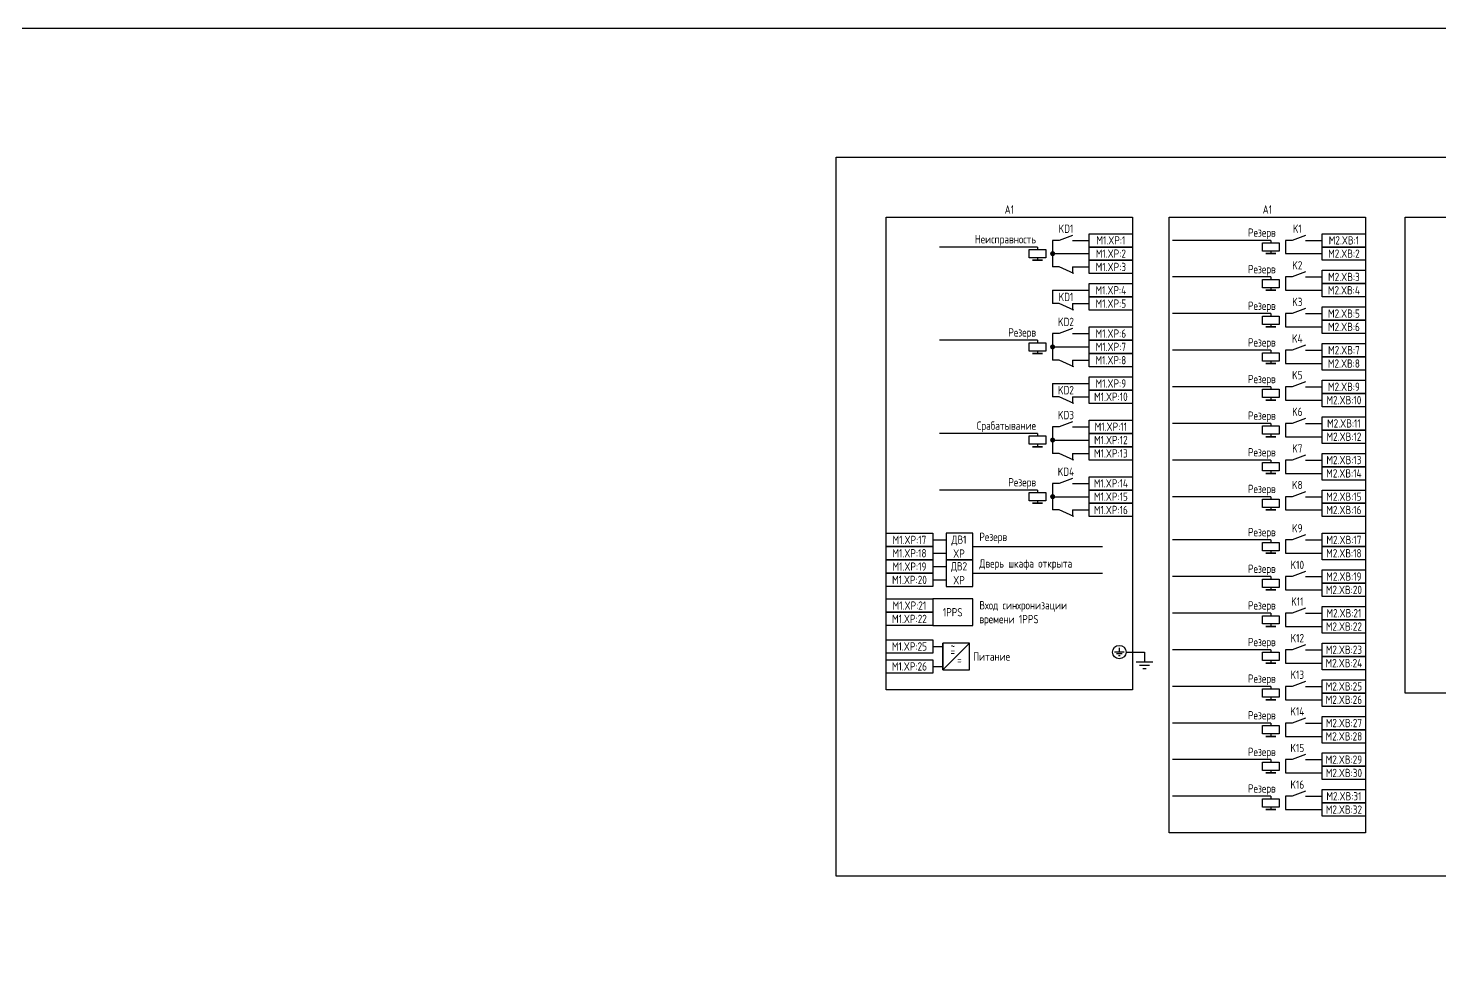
# Model space of a CAD drawing. Header units: millimetres. Extents: x -1117 to 6083, y -90 to 586.
# Drawn here: x 0 to 424, y 303.8 to 586 of the extents above; entities that cross this region are included whole.
import ezdxf

# ---------------------------------------------------------------- set-up
doc = ezdxf.new("R2010")
doc.units = ezdxf.units.MM
doc.styles.add('Gost_type_A', font='GOST_A.TTF')

# ---------------------------------------------------------------- blocks, each defined once
blk = doc.blocks.new('POINT')
at = {"const_width": 0.75}
blk.add_lwpolyline([(-0.375, 0, 1), (0.375, 0, 1)], format="xyb", close=True, dxfattribs=at)

msp = doc.modelspace()

# ---------------------------------------------------------------- linework, layer by layer
at = {"ltscale": 1.08}
for p, q in [((309.71, 522.28), (307.71, 522.28)), ((307.71, 522.28), (307.71, 514.28)), ((313.71, 522.28), (318.71, 522.28)), ((379.71, 522.28), (377.71, 522.28)), ((377.71, 522.28), (377.71, 518.28)), ((383.71, 522.28), (388.71, 522.28)), ((307.71, 518.28), (318.71, 518.28)), ((377.71, 518.28), (388.71, 518.28)), ((309.71, 514.28), (307.71, 514.28)), ((313.71, 514.28), (318.71, 514.28)), ((379.71, 511.28), (377.71, 511.28)), ((377.71, 511.28), (377.71, 507.28)), ((383.71, 511.28), (388.71, 511.28)), ((307.71, 507.28), (318.71, 507.28)), ((377.71, 507.28), (388.71, 507.28)), ((309.71, 503.28), (307.71, 503.28)), ((313.71, 503.28), (318.71, 503.28)), ((379.71, 500.28), (377.71, 500.28)), ((377.71, 500.28), (377.71, 496.28)), ((377.71, 496.28), (388.71, 496.28)), ((383.71, 500.28), (388.71, 500.28)), ((309.71, 494.28), (307.71, 494.28)), ((307.71, 494.28), (307.71, 486.28)), ((313.71, 494.28), (318.71, 494.28)), ((307.71, 490.28), (318.71, 490.28)), ((379.71, 489.28), (377.71, 489.28)), ((377.71, 489.28), (377.71, 485.28)), ((383.71, 489.28), (388.71, 489.28)), ((309.71, 486.28), (307.71, 486.28)), ((313.71, 486.28), (318.71, 486.28)), ((377.71, 485.28), (388.71, 485.28)), ((307.71, 479.28), (318.71, 479.28)), ((309.71, 475.28), (307.71, 475.28)), ((313.71, 475.28), (318.71, 475.28)), ((379.71, 478.28), (377.71, 478.28)), ((377.71, 478.28), (377.71, 474.28)), ((383.71, 478.28), (388.71, 478.28)), ((377.71, 474.28), (388.71, 474.28)), ((379.71, 467.28), (377.71, 467.28)), ((377.71, 467.28), (377.71, 463.28)), ((383.71, 467.28), (388.71, 467.28)), ((309.71, 466.28), (307.71, 466.28)), ((307.71, 466.28), (307.71, 458.28)), ((307.71, 462.28), (318.71, 462.28)), ((313.71, 466.28), (318.71, 466.28)), ((377.71, 463.28), (388.71, 463.28)), ((309.71, 458.28), (307.71, 458.28)), ((313.71, 458.28), (318.71, 458.28)), ((379.71, 456.28), (377.71, 456.28)), ((377.71, 456.28), (377.71, 452.28)), ((383.71, 456.28), (388.71, 456.28)), ((377.71, 452.28), (388.71, 452.28)), ((309.71, 449.28), (307.71, 449.28)), ((307.71, 449.28), (307.71, 441.28)), ((307.71, 445.28), (318.71, 445.28)), ((313.71, 449.28), (318.71, 449.28)), ((379.71, 445.28), (377.71, 445.28)), ((377.71, 445.28), (377.71, 441.28)), ((383.71, 445.28), (388.71, 445.28)), ((309.71, 441.28), (307.71, 441.28)), ((313.71, 441.28), (318.71, 441.28)), ((377.71, 441.28), (388.71, 441.28)), ((379.71, 432.28), (377.71, 432.28)), ((377.71, 432.28), (377.71, 428.28)), ((377.71, 428.28), (388.71, 428.28)), ((383.71, 432.28), (388.71, 432.28)), ((379.71, 421.28), (377.71, 421.28)), ((377.71, 421.28), (377.71, 417.28)), ((383.71, 421.28), (388.71, 421.28)), ((377.71, 417.28), (388.71, 417.28)), ((379.71, 410.28), (377.71, 410.28)), ((377.71, 410.28), (377.71, 406.28)), ((383.71, 410.28), (388.71, 410.28)), ((377.71, 406.28), (388.71, 406.28)), ((379.71, 399.28), (377.71, 399.28)), ((377.71, 399.28), (377.71, 395.28)), ((383.71, 399.28), (388.71, 399.28)), ((377.71, 395.28), (388.71, 395.28)), ((379.71, 388.28), (377.71, 388.28)), ((377.71, 388.28), (377.71, 384.28)), ((383.71, 388.28), (388.71, 388.28)), ((377.71, 384.28), (388.71, 384.28)), ((379.71, 377.28), (377.71, 377.28)), ((377.71, 377.28), (377.71, 373.28)), ((377.71, 373.28), (388.71, 373.28)), ((383.71, 377.28), (388.71, 377.28)), ((379.71, 366.28), (377.71, 366.28)), ((377.71, 366.28), (377.71, 362.28)), ((383.71, 366.28), (388.71, 366.28)), ((377.71, 362.28), (388.71, 362.28)), ((379.71, 355.28), (377.71, 355.28)), ((377.71, 355.28), (377.71, 351.28)), ((383.71, 355.28), (388.71, 355.28)), ((377.71, 351.28), (388.71, 351.28))]:
    msp.add_line(p, q, dxfattribs=at)
at = {"ltscale": 4.32}
for p, q in [((313.71, 523.78), (309.71, 522.28)), ((383.71, 523.78), (379.71, 522.28)), ((314.1, 512.28), (309.71, 514.28)), ((383.71, 512.78), (379.71, 511.28)), ((314.1, 501.28), (309.71, 503.28)), ((383.71, 501.78), (379.71, 500.28)), ((313.71, 495.78), (309.71, 494.28)), ((383.71, 490.78), (379.71, 489.28)), ((314.1, 484.28), (309.71, 486.28)), ((383.71, 479.78), (379.71, 478.28)), ((314.1, 473.28), (309.71, 475.28)), ((313.71, 467.78), (309.71, 466.28)), ((383.71, 468.78), (379.71, 467.28)), ((314.1, 456.28), (309.71, 458.28)), ((383.71, 457.78), (379.71, 456.28)), ((313.71, 450.78), (309.71, 449.28)), ((383.71, 446.78), (379.71, 445.28)), ((314.1, 439.28), (309.71, 441.28)), ((383.71, 433.78), (379.71, 432.28)), ((383.71, 422.78), (379.71, 421.28)), ((383.71, 411.78), (379.71, 410.28)), ((329.16, 398.6), (326.31, 398.6)), ((327.73, 399.88), (327.73, 398.6)), ((335.27, 398.6), (335.27, 395.6)), ((383.71, 400.78), (379.71, 399.28)), ((328.59, 398.03), (326.88, 398.03)), ((328.02, 397.46), (327.45, 397.46)), ((337.77, 395.6), (332.77, 395.6)), ((336.77, 394.6), (333.77, 394.6)), ((335.77, 393.6), (334.77, 393.6)), ((383.71, 389.78), (379.71, 388.28)), ((383.71, 378.78), (379.71, 377.28)), ((383.71, 367.78), (379.71, 366.28)), ((383.71, 356.78), (379.71, 355.28))]:
    msp.add_line(p, q, dxfattribs=at)
for p, q in [((373.21, 522.28), (343.71, 522.28)), ((373.21, 522.28), (373.21, 521.53)), ((303.21, 520.28), (273.71, 520.28)), ((303.21, 520.28), (303.21, 519.53)), ((373.21, 519.03), (373.21, 518.28)), ((303.21, 517.03), (303.21, 516.28)), ((313.71, 514.28), (313.71, 512.28)), ((373.21, 511.28), (343.71, 511.28)), ((373.21, 511.28), (373.21, 510.53)), ((307.71, 507.28), (307.71, 503.28)), ((373.21, 508.03), (373.21, 507.28)), ((313.71, 503.28), (313.71, 501.28)), ((373.21, 500.28), (343.71, 500.28)), ((373.21, 500.28), (373.21, 499.53)), ((373.21, 497.03), (373.21, 496.28)), ((303.21, 492.28), (273.71, 492.28)), ((303.21, 492.28), (303.21, 491.53)), ((303.21, 489.03), (303.21, 488.28)), ((373.21, 489.28), (343.71, 489.28)), ((373.21, 489.28), (373.21, 488.53)), ((313.71, 486.28), (313.71, 484.28)), ((373.21, 486.03), (373.21, 485.28)), ((307.71, 479.28), (307.71, 475.28)), ((313.71, 475.28), (313.71, 473.28)), ((373.21, 478.28), (343.71, 478.28)), ((373.21, 478.28), (373.21, 477.53)), ((373.21, 475.03), (373.21, 474.28)), ((373.21, 467.28), (343.71, 467.28)), ((373.21, 467.28), (373.21, 466.53)), ((303.21, 464.28), (273.71, 464.28)), ((303.21, 464.28), (303.21, 463.53)), ((373.21, 464.03), (373.21, 463.28)), ((303.21, 461.03), (303.21, 460.28)), ((313.71, 458.28), (313.71, 456.28)), ((373.21, 456.28), (343.71, 456.28)), ((373.21, 456.28), (373.21, 455.53)), ((373.21, 453.03), (373.21, 452.28)), ((303.21, 447.28), (273.71, 447.28)), ((303.21, 447.28), (303.21, 446.53)), ((373.21, 445.28), (343.71, 445.28)), ((373.21, 445.28), (373.21, 444.53)), ((303.21, 444.03), (303.21, 443.28)), ((313.71, 441.28), (313.71, 439.28)), ((373.21, 442.03), (373.21, 441.28)), ((271.71, 432.28), (275.71, 432.28)), ((271.71, 428.28), (275.71, 428.28)), ((283.7, 430.28), (322.71, 430.28)), ((373.21, 432.28), (343.71, 432.28)), ((373.21, 432.28), (373.21, 431.53)), ((373.21, 429.03), (373.21, 428.28)), ((271.71, 424.28), (275.71, 424.28)), ((271.71, 420.28), (275.71, 420.28)), ((283.7, 422.28), (322.71, 422.28)), ((373.21, 421.28), (343.71, 421.28)), ((373.21, 421.28), (373.21, 420.53)), ((373.21, 418.03), (373.21, 417.28)), ((373.21, 410.28), (343.71, 410.28)), ((373.21, 410.28), (373.21, 409.53)), ((373.21, 407.03), (373.21, 406.28)), ((274.71, 393.28), (274.71, 401.28)), ((274.71, 393.28), (282.71, 401.28)), ((329.75, 398.6), (335.27, 398.6)), ((373.21, 399.28), (343.71, 399.28)), ((373.21, 399.28), (373.21, 398.53)), ((373.21, 396.03), (373.21, 395.28)), ((373.21, 388.28), (343.71, 388.28)), ((373.21, 388.28), (373.21, 387.53)), ((373.21, 385.03), (373.21, 384.28)), ((373.21, 377.28), (343.71, 377.28)), ((373.21, 377.28), (373.21, 376.53)), ((373.21, 374.03), (373.21, 373.28)), ((373.21, 366.28), (343.71, 366.28)), ((373.21, 366.28), (373.21, 365.53)), ((373.21, 363.03), (373.21, 362.28)), ((373.21, 355.28), (343.71, 355.28)), ((373.21, 355.28), (373.21, 354.53)), ((373.21, 352.03), (373.21, 351.28))]:
    msp.add_line(p, q)
at = {"ltscale": 4}
for p, q in [((271.71, 400.28), (274.71, 400.28)), ((271.71, 394.28), (274.71, 394.28))]:
    msp.add_line(p, q, dxfattribs=at)
for points in [[(-1117.42, 586), (6083.28, 586), (6083.28, -90), (-1117.42, -90)], [(242.71, 547.28), (952.04, 547.28), (952.04, 331.28), (242.71, 331.28)], [(257.7, 529.28), (331.71, 529.28), (331.71, 387.28), (257.7, 387.28)], [(342.71, 529.28), (401.71, 529.28), (401.71, 344.28), (342.71, 344.28)], [(413.6, 529.28), (465.87, 529.28), (465.87, 386.28), (413.6, 386.28)], [(318.71, 524.28), (331.71, 524.28), (331.71, 520.28), (318.71, 520.28)], [(375.71, 521.53), (375.71, 519.03), (370.71, 519.03), (370.71, 521.53)], [(388.71, 524.28), (401.71, 524.28), (401.71, 520.28), (388.71, 520.28)], [(305.71, 519.53), (305.71, 517.03), (300.71, 517.03), (300.71, 519.53)], [(318.71, 520.28), (331.71, 520.28), (331.71, 516.28), (318.71, 516.28)], [(374.71, 518.28), (371.71, 518.28)], [(388.71, 520.28), (401.71, 520.28), (401.71, 516.28), (388.71, 516.28)], [(304.71, 516.28), (301.71, 516.28)], [(318.71, 516.28), (331.71, 516.28), (331.71, 512.28), (318.71, 512.28)], [(388.71, 513.28), (401.71, 513.28), (401.71, 509.28), (388.71, 509.28)], [(318.71, 509.28), (331.71, 509.28), (331.71, 505.28), (318.71, 505.28)], [(375.71, 510.53), (375.71, 508.03), (370.71, 508.03), (370.71, 510.53)], [(388.71, 509.28), (401.71, 509.28), (401.71, 505.28), (388.71, 505.28)], [(318.71, 505.28), (331.71, 505.28), (331.71, 501.28), (318.71, 501.28)], [(374.71, 507.28), (371.71, 507.28)], [(388.71, 502.28), (401.71, 502.28), (401.71, 498.28), (388.71, 498.28)], [(318.71, 496.28), (331.71, 496.28), (331.71, 492.28), (318.71, 492.28)], [(375.71, 499.53), (375.71, 497.03), (370.71, 497.03), (370.71, 499.53)], [(374.71, 496.28), (371.71, 496.28)], [(388.71, 498.28), (401.71, 498.28), (401.71, 494.28), (388.71, 494.28)], [(318.71, 492.28), (331.71, 492.28), (331.71, 488.28), (318.71, 488.28)], [(305.71, 491.53), (305.71, 489.03), (300.71, 489.03), (300.71, 491.53)], [(304.71, 488.28), (301.71, 488.28)], [(318.71, 488.28), (331.71, 488.28), (331.71, 484.28), (318.71, 484.28)], [(375.71, 488.53), (375.71, 486.03), (370.71, 486.03), (370.71, 488.53)], [(388.71, 491.28), (401.71, 491.28), (401.71, 487.28), (388.71, 487.28)], [(374.71, 485.28), (371.71, 485.28)], [(388.71, 487.28), (401.71, 487.28), (401.71, 483.28), (388.71, 483.28)], [(318.71, 481.28), (331.71, 481.28), (331.71, 477.28), (318.71, 477.28)], [(388.71, 480.28), (401.71, 480.28), (401.71, 476.28), (388.71, 476.28)], [(318.71, 477.28), (331.71, 477.28), (331.71, 473.28), (318.71, 473.28)], [(375.71, 477.53), (375.71, 475.03), (370.71, 475.03), (370.71, 477.53)], [(388.71, 476.28), (401.71, 476.28), (401.71, 472.28), (388.71, 472.28)], [(374.71, 474.28), (371.71, 474.28)], [(318.71, 468.28), (331.71, 468.28), (331.71, 464.28), (318.71, 464.28)], [(375.71, 466.53), (375.71, 464.03), (370.71, 464.03), (370.71, 466.53)], [(388.71, 469.28), (401.71, 469.28), (401.71, 465.28), (388.71, 465.28)], [(305.71, 463.53), (305.71, 461.03), (300.71, 461.03), (300.71, 463.53)], [(318.71, 464.28), (331.71, 464.28), (331.71, 460.28), (318.71, 460.28)], [(374.71, 463.28), (371.71, 463.28)], [(388.71, 465.28), (401.71, 465.28), (401.71, 461.28), (388.71, 461.28)], [(304.71, 460.28), (301.71, 460.28)], [(318.71, 460.28), (331.71, 460.28), (331.71, 456.28), (318.71, 456.28)], [(388.71, 458.28), (401.71, 458.28), (401.71, 454.28), (388.71, 454.28)], [(375.71, 455.53), (375.71, 453.03), (370.71, 453.03), (370.71, 455.53)], [(388.71, 454.28), (401.71, 454.28), (401.71, 450.28), (388.71, 450.28)], [(318.71, 451.28), (331.71, 451.28), (331.71, 447.28), (318.71, 447.28)], [(374.71, 452.28), (371.71, 452.28)], [(305.71, 446.53), (305.71, 444.03), (300.71, 444.03), (300.71, 446.53)], [(318.71, 447.28), (331.71, 447.28), (331.71, 443.28), (318.71, 443.28)], [(388.71, 447.28), (401.71, 447.28), (401.71, 443.28), (388.71, 443.28)], [(304.71, 443.28), (301.71, 443.28)], [(318.71, 443.28), (331.71, 443.28), (331.71, 439.28), (318.71, 439.28)], [(375.71, 444.53), (375.71, 442.03), (370.71, 442.03), (370.71, 444.53)], [(374.71, 441.28), (371.71, 441.28)], [(388.71, 443.28), (401.71, 443.28), (401.71, 439.28), (388.71, 439.28)], [(257.71, 434.28), (271.71, 434.28), (271.71, 430.28), (257.71, 430.28)], [(388.71, 434.28), (401.71, 434.28), (401.71, 430.28), (388.71, 430.28)], [(257.71, 430.28), (271.71, 430.28), (271.71, 426.28), (257.71, 426.28)], [(375.71, 431.53), (375.71, 429.03), (370.71, 429.03), (370.71, 431.53)], [(374.71, 428.28), (371.71, 428.28)], [(388.71, 430.28), (401.71, 430.28), (401.71, 426.28), (388.71, 426.28)], [(257.71, 426.28), (271.71, 426.28), (271.71, 422.28), (257.71, 422.28)], [(257.71, 422.28), (271.71, 422.28), (271.71, 418.28), (257.71, 418.28)], [(375.71, 420.53), (375.71, 418.03), (370.71, 418.03), (370.71, 420.53)], [(388.71, 423.28), (401.71, 423.28), (401.71, 419.28), (388.71, 419.28)], [(374.71, 417.28), (371.71, 417.28)], [(388.71, 419.28), (401.71, 419.28), (401.71, 415.28), (388.71, 415.28)], [(257.7, 414.56), (271.7, 414.56), (271.7, 410.56), (257.7, 410.56)], [(388.71, 412.28), (401.71, 412.28), (401.71, 408.28), (388.71, 408.28)], [(257.7, 410.56), (271.7, 410.56), (271.7, 406.56), (257.7, 406.56)], [(375.71, 409.53), (375.71, 407.03), (370.71, 407.03), (370.71, 409.53)], [(388.71, 408.28), (401.71, 408.28), (401.71, 404.28), (388.71, 404.28)], [(374.71, 406.28), (371.71, 406.28)], [(257.71, 402.28), (271.71, 402.28), (271.71, 398.28), (257.71, 398.28)], [(388.71, 401.28), (401.71, 401.28), (401.71, 397.28), (388.71, 397.28)], [(257.71, 396.28), (271.71, 396.28), (271.71, 392.28), (257.71, 392.28)], [(375.71, 398.53), (375.71, 396.03), (370.71, 396.03), (370.71, 398.53)], [(374.71, 395.28), (371.71, 395.28)], [(388.71, 397.28), (401.71, 397.28), (401.71, 393.28), (388.71, 393.28)], [(388.71, 390.28), (401.71, 390.28), (401.71, 386.28), (388.71, 386.28)], [(375.71, 387.53), (375.71, 385.03), (370.71, 385.03), (370.71, 387.53)], [(388.71, 386.28), (401.71, 386.28), (401.71, 382.28), (388.71, 382.28)], [(374.71, 384.28), (371.71, 384.28)], [(388.71, 379.28), (401.71, 379.28), (401.71, 375.28), (388.71, 375.28)], [(375.71, 376.53), (375.71, 374.03), (370.71, 374.03), (370.71, 376.53)], [(374.71, 373.28), (371.71, 373.28)], [(388.71, 375.28), (401.71, 375.28), (401.71, 371.28), (388.71, 371.28)], [(375.71, 365.53), (375.71, 363.03), (370.71, 363.03), (370.71, 365.53)], [(388.71, 368.28), (401.71, 368.28), (401.71, 364.28), (388.71, 364.28)], [(374.71, 362.28), (371.71, 362.28)], [(388.71, 364.28), (401.71, 364.28), (401.71, 360.28), (388.71, 360.28)], [(388.71, 357.28), (401.71, 357.28), (401.71, 353.28), (388.71, 353.28)], [(375.71, 354.53), (375.71, 352.03), (370.71, 352.03), (370.71, 354.53)], [(388.71, 353.28), (401.71, 353.28), (401.71, 349.28), (388.71, 349.28)], [(374.71, 351.28), (371.71, 351.28)]]:
    msp.add_lwpolyline(points, close=True)
for points in [[(275.71, 426.28), (283.7, 426.28), (283.7, 434.28), (275.71, 434.28)], [(275.71, 418.28), (283.7, 418.28), (283.7, 426.28), (275.71, 426.28)], [(271.7, 406.56), (283.7, 406.56), (283.7, 414.56), (271.7, 414.56)], [(274.71, 393.28), (282.71, 393.28), (282.71, 401.28), (274.71, 401.28)]]:
    msp.add_lwpolyline(points, close=True, dxfattribs=at)
msp.add_circle((327.73, 398.6), 2.02)

# ---------------------------------------------------------------- block references
for p in [(307.71, 518.28), (307.71, 490.28), (307.71, 462.28), (307.71, 445.28)]:
    msp.add_blockref('POINT', p)

# ---------------------------------------------------------------- texts
at = {"char_height": 2.5, "style": 'Gost_type_A'}
for s, insert, width, attachment_point, line_spacing_factor in [('A1', (294.71, 530.28), 74.0002, 8, 0.9), ('A1', (372.21, 530.28), 59, 8, 0.9), ('Неисправность', (302.71, 522.28), 37, 6, 0.8), ('Резерв', (302.71, 494.28), 37, 6, 0.8), ('Срабатывание', (302.71, 466.28), 37, 6, 0.8), ('Резерв', (302.71, 449.28), 37, 6, 0.8)]:
    msp.add_mtext(s, dxfattribs=dict(at, insert=insert, width=width, attachment_point=attachment_point, line_spacing_factor=line_spacing_factor))
for s, insert, width, attachment_point in [('KD1', (311.71, 525.78), 8, 5), ('Резерв', (374.71, 524.28), 31.0015, 6), ('K1', (381.21, 525.78), 5, 5), ('M1.XP:1', (325.21, 522.28), 13, 5), ('M2.XВ:1', (395.21, 522.28), 13, 5), ('M1.XP:2', (325.21, 518.28), 13, 5), ('M2.XВ:2', (395.21, 518.28), 13, 5), ('M1.XP:3', (325.21, 514.28), 13, 5), ('Резерв', (374.71, 513.28), 31.0015, 6), ('K2', (381.21, 514.78), 5, 5), ('M2.XВ:3', (395.21, 511.28), 13, 5), ('KD1', (311.71, 505.28), 8, 5), ('M1.XP:4', (325.21, 507.28), 13, 5), ('K3', (381.21, 503.78), 5, 5), ('M2.XВ:4', (395.21, 507.28), 13, 5), ('M1.XP:5', (325.21, 503.28), 13, 5), ('Резерв', (374.71, 502.28), 31.0015, 6), ('M2.XВ:5', (395.21, 500.28), 13, 5), ('KD2', (311.71, 497.78), 8, 5), ('M2.XВ:6', (395.21, 496.28), 13, 5), ('M1.XP:6', (325.21, 494.28), 13, 5), ('Резерв', (374.71, 491.28), 31.0015, 6), ('K4', (381.21, 492.78), 5, 5), ('M1.XP:7', (325.21, 490.28), 13, 5), ('M2.XВ:7', (395.21, 489.28), 13, 5), ('M1.XP:8', (325.21, 486.28), 13, 5), ('M2.XВ:8', (395.21, 485.28), 13, 5), ('M1.XP:9', (325.21, 479.28), 13, 5), ('Резерв', (374.71, 480.28), 31.0015, 6), ('K5', (381.21, 481.78), 5, 5), ('M2.XВ:9', (395.21, 478.28), 13, 5), ('KD2', (311.71, 477.28), 8, 5), ('M1.XP:10', (325.21, 475.28), 13, 5), ('M2.XВ:10', (395.21, 474.28), 13, 5), ('KD3', (311.71, 469.78), 8, 5), ('Резерв', (374.71, 469.28), 31.0015, 6), ('K6', (381.21, 470.78), 5, 5), ('M1.XP:11', (325.21, 466.28), 13, 5), ('M2.XВ:11', (395.21, 467.28), 13, 5), ('M1.XP:12', (325.21, 462.28), 13, 5), ('M2.XВ:12', (395.21, 463.28), 13, 5), ('M1.XP:13', (325.21, 458.28), 13, 5), ('Резерв', (374.71, 458.28), 31.0015, 6), ('K7', (381.21, 459.78), 5, 5), ('KD4', (311.71, 452.78), 8, 5), ('M2.XВ:13', (395.21, 456.28), 13, 5), ('M1.XP:14', (325.21, 449.28), 13, 5), ('K8', (381.21, 448.78), 5, 5), ('M2.XВ:14', (395.21, 452.28), 13, 5), ('M1.XP:15', (325.21, 445.28), 13, 5), ('Резерв', (374.71, 447.28), 31.0015, 6), ('M2.XВ:15', (395.21, 445.28), 13, 5), ('M1.XP:16', (325.21, 441.28), 13, 5), ('M2.XВ:16', (395.21, 441.28), 13, 5), ('K9', (381.21, 435.78), 5, 5), ('M1.XP:17', (264.71, 432.28), 14, 5), ('ДВ1 XP', (279.58, 430.28), 7.7588, 5), ('Резерв', (285.71, 431.28), 37, 7), ('Резерв', (374.71, 434.28), 31.0015, 6), ('M2.XВ:17', (395.21, 432.28), 13, 5), ('M1.XP:18', (264.71, 428.28), 14, 5), ('M2.XВ:18', (395.21, 428.28), 13, 5), ('M1.XP:19', (264.71, 424.28), 14, 5), ('ДВ2 XP', (279.58, 422.28), 7.7588, 5), ('Дверь шкафа открыта', (285.71, 423.28), 37, 7), ('Резерв', (374.71, 423.28), 31.0015, 6), ('K10', (381.21, 424.78), 5, 5), ('M1.XP:20', (264.71, 420.28), 14, 5), ('M2.XВ:19', (395.21, 421.28), 13, 5), ('M2.XВ:20', (395.21, 417.28), 13, 5), ('M1.XP:21', (264.7, 412.56), 14, 5), ('1PPS', (277.7, 410.56), 12, 5), ('Вход синхронизации\\Pвремени 1PPS', (285.71, 406.56), 35.9749, 7), ('Резерв', (374.71, 412.28), 31.0015, 6), ('K11', (381.21, 413.78), 5, 5), ('M2.XВ:21', (395.21, 410.28), 13, 5), ('M1.XP:22', (264.7, 408.56), 14, 5), ('M2.XВ:22', (395.21, 406.28), 13, 5), ('Резерв', (374.71, 401.28), 31.0015, 6), ('K12', (381.21, 402.78), 5, 5), ('M1.XP:25', (264.7, 400.28), 13.9956, 5), ('~', (277.71, 400.31), 2.7, 5), ('=', (277.71, 398.81), 6, 5), ('M2.XВ:23', (395.21, 399.28), 13, 5), ('M1.XP:26', (264.7, 394.28), 13.9956, 5), ('=', (279.71, 396.28), 6, 5), ('Питание', (289.38, 397.26), 11.3452, 5), ('M2.XВ:24', (395.21, 395.28), 13, 5), ('Резерв', (374.71, 390.28), 31.0015, 6), ('K13', (381.21, 391.78), 5, 5), ('M2.XВ:25', (395.21, 388.28), 13, 5), ('K14', (381.21, 380.78), 5, 5), ('M2.XВ:26', (395.21, 384.28), 13, 5), ('Резерв', (374.71, 379.28), 31.0015, 6), ('M2.XВ:27', (395.21, 377.28), 13, 5), ('M2.XВ:28', (395.21, 373.28), 13, 5), ('Резерв', (374.71, 368.28), 31.0015, 6), ('K15', (381.21, 369.78), 5, 5), ('M2.XВ:29', (395.21, 366.28), 13, 5), ('M2.XВ:30', (395.21, 362.28), 13, 5), ('Резерв', (374.71, 357.28), 31.0015, 6), ('K16', (381.21, 358.78), 5, 5), ('M2.XВ:31', (395.21, 355.28), 13, 5), ('M2.XВ:32', (395.21, 351.28), 13, 5)]:
    msp.add_mtext(s, dxfattribs=dict(at, insert=insert, width=width, attachment_point=attachment_point))

doc.saveas('drawing.dxf')
